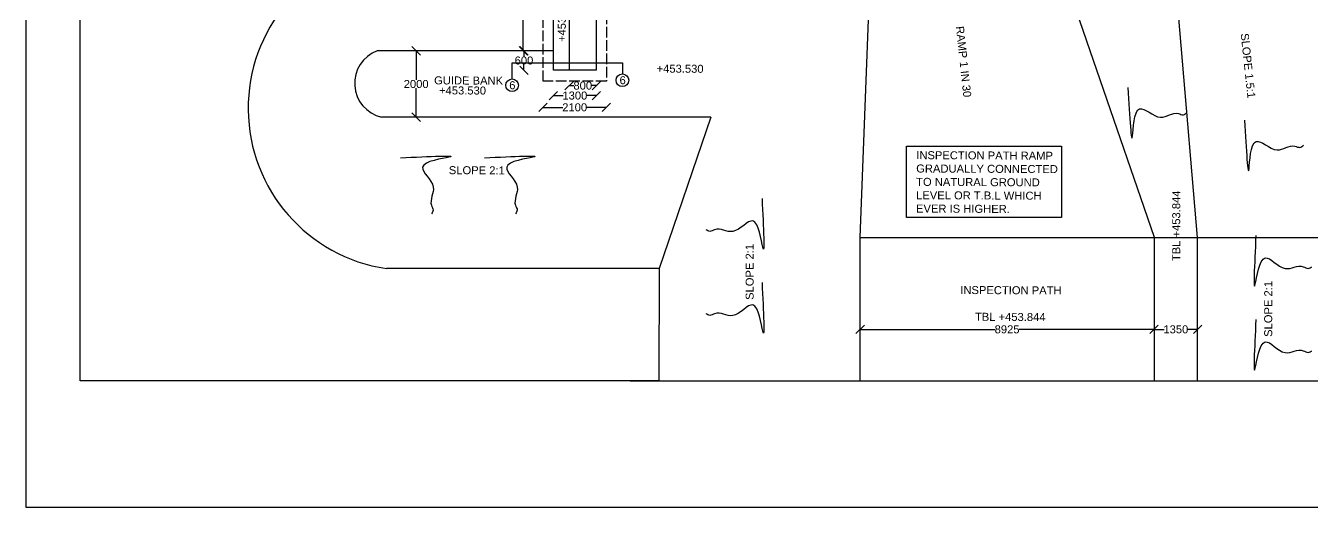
# Model space of a CAD drawing. Header units: millimetres. Extents: x 5124 to 7521686, y 2311 to 91894499.
# Drawn here: x 3753198 to 3767661, y 45931724 to 45937138 of the extents above; entities that cross this region are included whole.
import ezdxf

# ---------------------------------------------------------------- set-up
doc = ezdxf.new("R2010")
doc.units = ezdxf.units.MM
doc.header["$MEASUREMENT"] = 0
doc.linetypes.add('ACAD_ISO02W100', pattern=[15, 12, -3])
for name, color, linetype in [('DIMENSION', 7, 'Continuous'), ('DRAWING', 7, 'Continuous'), ('TEXT', 7, 'Continuous')]:
    doc.layers.add(name, color=color, linetype=linetype)
doc.styles.get("Standard").update_dxf_attribs({"font": 'arial.ttf', "height": 90})
doc.dimstyles.get("Standard").update_dxf_attribs({"dimtxt": 200, "dimasz": 110, "dimexe": 0.18, "dimexo": 0.0625, "dimgap": 0.09, "dimtad": 0, "dimtih": 1, "dimtoh": 1, "dimdec": 0, "dimzin": 0, "dimdsep": 46, "dimtxsty": 'Standard', "dimblk": 'OBLIQUE', "dimcen": 0.09, "dimse1": 1, "dimse2": 1, "dimadec": 0, "dimazin": 0, "dimtfac": 1, "dimtdec": 0, "dimtofl": 0, "dimtmove": 0, "dimatfit": 3, "dimfxl": 1, "dimtolj": 1, "dimtzin": 0, "dimarcsym": 0})

# ---------------------------------------------------------------- blocks, each defined once
blk = doc.blocks.new('_Oblique')
at = {"color": 0, "linetype": 'ByBlock', "lineweight": -2}
blk.add_line((-0.5, -0.5), (0.5, 0.5), dxfattribs=at)
blk = doc.blocks.new('*D192')
at = {"layer": 'Defpoints', "color": 0, "linetype": 'Continuous', "transparency": 16777216}
for p in [(3757587, 45936855), (3757622, 45936855), (3757622, 45936110)]:
    blk.add_point(p, dxfattribs=at)
at = {"layer": 'DIMENSION', "color": 0, "linetype": 'Continuous', "lineweight": -2, "transparency": 16777216}
for p, q in [((3757587, 45936855), (3757587, 45936529)), ((3757587, 45936110), (3757587, 45936436))]:
    blk.add_line(p, q, dxfattribs=at)
at = {"layer": 'DIMENSION', "color": 0, "linetype": 'Continuous', "lineweight": -2, "transparency": 16777216, "xscale": 95, "yscale": 95, "zscale": 95}
for p, rotation in [((3757587, 45936855), 90), ((3757587, 45936110), 270)]:
    blk.add_blockref('_Oblique', p, dxfattribs=dict(at, rotation=rotation))
at = {"layer": 'DIMENSION', "color": 0, "linetype": 'Continuous', "transparency": 16777216, "insert": (3757587, 45936482), "char_height": 90, "attachment_point": 5}
blk.add_mtext('\\A1;2000', dxfattribs=at)
blk = doc.blocks.new('*D193')
at = {"layer": 'Defpoints', "color": 0, "linetype": 'Continuous', "transparency": 16777216}
for p in [(3759013, 45936515), (3759725.5, 45936515), (3759725.5, 45936220)]:
    blk.add_point(p, dxfattribs=at)
at = {"layer": 'DIMENSION', "color": 0, "linetype": 'Continuous', "lineweight": -2, "transparency": 16777216}
for p, q in [((3759013, 45936220), (3759234.16, 45936220)), ((3759725.5, 45936220), (3759504.34, 45936220))]:
    blk.add_line(p, q, dxfattribs=at)
at = {"layer": 'DIMENSION', "color": 0, "linetype": 'Continuous', "lineweight": -2, "transparency": 16777216, "xscale": 95, "yscale": 95, "zscale": 95, "rotation": 180}
blk.add_blockref('_Oblique', (3759013, 45936220), dxfattribs=at)
at = {"layer": 'DIMENSION', "color": 0, "linetype": 'Continuous', "lineweight": -2, "transparency": 16777216, "xscale": 95, "yscale": 95, "zscale": 95}
blk.add_blockref('_Oblique', (3759725.5, 45936220), dxfattribs=at)
at = {"layer": 'DIMENSION', "color": 0, "linetype": 'Continuous', "transparency": 16777216, "insert": (3759369.25, 45936220), "char_height": 90, "attachment_point": 5}
blk.add_mtext('\\A1;2100', dxfattribs=at)
blk = doc.blocks.new('*D194')
at = {"layer": 'Defpoints', "color": 0, "linetype": 'Continuous', "transparency": 16777216}
for p in [(3759130, 45936637), (3759612, 45936637), (3759612, 45936352)]:
    blk.add_point(p, dxfattribs=at)
at = {"layer": 'DIMENSION', "color": 0, "linetype": 'Continuous', "lineweight": -2, "transparency": 16777216}
for p, q in [((3759130, 45936352), (3759241, 45936352)), ((3759612, 45936352), (3759501, 45936352))]:
    blk.add_line(p, q, dxfattribs=at)
at = {"layer": 'DIMENSION', "color": 0, "linetype": 'Continuous', "lineweight": -2, "transparency": 16777216, "xscale": 95, "yscale": 95, "zscale": 95, "rotation": 180}
blk.add_blockref('_Oblique', (3759130, 45936352), dxfattribs=at)
at = {"layer": 'DIMENSION', "color": 0, "linetype": 'Continuous', "lineweight": -2, "transparency": 16777216, "xscale": 95, "yscale": 95, "zscale": 95}
blk.add_blockref('_Oblique', (3759612, 45936352), dxfattribs=at)
at = {"layer": 'DIMENSION', "color": 0, "linetype": 'Continuous', "transparency": 16777216, "insert": (3759371, 45936352), "char_height": 90, "attachment_point": 5}
blk.add_mtext('\\A1;1300', dxfattribs=at)
blk = doc.blocks.new('*D195')
at = {"layer": 'Defpoints', "color": 0, "linetype": 'Continuous', "transparency": 16777216}
for p in [(3759307, 45936637), (3759612, 45936637), (3759612, 45936464)]:
    blk.add_point(p, dxfattribs=at)
at = {"layer": 'DIMENSION', "color": 0, "linetype": 'Continuous', "lineweight": -2, "transparency": 16777216}
for p, q in [((3759307, 45936464), (3759360, 45936464)), ((3759612, 45936464), (3759559, 45936464))]:
    blk.add_line(p, q, dxfattribs=at)
at = {"layer": 'DIMENSION', "color": 0, "linetype": 'Continuous', "lineweight": -2, "transparency": 16777216, "xscale": 95, "yscale": 95, "zscale": 95, "rotation": 180}
blk.add_blockref('_Oblique', (3759307, 45936464), dxfattribs=at)
at = {"layer": 'DIMENSION', "color": 0, "linetype": 'Continuous', "lineweight": -2, "transparency": 16777216, "xscale": 95, "yscale": 95, "zscale": 95}
blk.add_blockref('_Oblique', (3759612, 45936464), dxfattribs=at)
at = {"layer": 'DIMENSION', "color": 0, "linetype": 'Continuous', "transparency": 16777216, "insert": (3759460, 45936464), "char_height": 90, "attachment_point": 5}
blk.add_mtext('\\A1;800', dxfattribs=at)
blk = doc.blocks.new('*D196')
at = {"layer": 'Defpoints', "color": 0, "linetype": 'Continuous', "transparency": 16777216}
for p in [(3758799, 45936855), (3759130, 45936855), (3759130, 45936637)]:
    blk.add_point(p, dxfattribs=at)
at = {"layer": 'DIMENSION', "color": 0, "linetype": 'Continuous', "lineweight": -2, "transparency": 16777216}
for p, q in [((3758799, 45936855), (3758799, 45936792)), ((3758799, 45936637), (3758799, 45936700))]:
    blk.add_line(p, q, dxfattribs=at)
at = {"layer": 'DIMENSION', "color": 0, "linetype": 'Continuous', "lineweight": -2, "transparency": 16777216, "xscale": 95, "yscale": 95, "zscale": 95}
for p, rotation in [((3758799, 45936855), 90), ((3758799, 45936637), 270)]:
    blk.add_blockref('_Oblique', p, dxfattribs=dict(at, rotation=rotation))
at = {"layer": 'DIMENSION', "color": 0, "linetype": 'Continuous', "transparency": 16777216, "insert": (3758799, 45936746), "char_height": 90, "attachment_point": 5}
blk.add_mtext('\\A1;600', dxfattribs=at)
blk = doc.blocks.new('*D197')
at = {"layer": 'Defpoints', "color": 0, "linetype": 'Continuous', "transparency": 16777216}
for p in [(3758791, 45938006), (3758799, 45938006), (3758799, 45936855)]:
    blk.add_point(p, dxfattribs=at)
at = {"layer": 'DIMENSION', "color": 0, "linetype": 'Continuous', "lineweight": -2, "transparency": 16777216}
for p, q in [((3758791, 45938006), (3758791, 45937476)), ((3758791, 45936855), (3758791, 45937384))]:
    blk.add_line(p, q, dxfattribs=at)
at = {"layer": 'DIMENSION', "color": 0, "linetype": 'Continuous', "lineweight": -2, "transparency": 16777216, "xscale": 95, "yscale": 95, "zscale": 95}
for p, rotation in [((3758791, 45938006), 90), ((3758791, 45936855), 270)]:
    blk.add_blockref('_Oblique', p, dxfattribs=dict(at, rotation=rotation))
at = {"layer": 'DIMENSION', "color": 0, "linetype": 'Continuous', "transparency": 16777216, "insert": (3758791, 45937430), "char_height": 90, "attachment_point": 5}
blk.add_mtext('\\A1;3150', dxfattribs=at)
blk = doc.blocks.new('*D210')
at = {"layer": 'Defpoints', "color": 0, "linetype": 'Continuous', "transparency": 16777216}
for p in [(3762578, 45933724), (3765882, 45933724), (3765882, 45933724)]:
    blk.add_point(p, dxfattribs=at)
at = {"layer": 'DIMENSION', "color": 0, "linetype": 'Continuous', "lineweight": -2, "transparency": 16777216}
for p, q in [((3762578, 45933724), (3764095, 45933724)), ((3765882, 45933724), (3764365, 45933724))]:
    blk.add_line(p, q, dxfattribs=at)
at = {"layer": 'DIMENSION', "color": 0, "linetype": 'Continuous', "lineweight": -2, "transparency": 16777216, "xscale": 95, "yscale": 95, "zscale": 95, "rotation": 180}
blk.add_blockref('_Oblique', (3762578, 45933724), dxfattribs=at)
at = {"layer": 'DIMENSION', "color": 0, "linetype": 'Continuous', "lineweight": -2, "transparency": 16777216, "xscale": 95, "yscale": 95, "zscale": 95}
blk.add_blockref('_Oblique', (3765882, 45933724), dxfattribs=at)
at = {"layer": 'DIMENSION', "color": 0, "linetype": 'Continuous', "transparency": 16777216, "insert": (3764230, 45933724), "char_height": 90, "attachment_point": 5}
blk.add_mtext('\\A1;8925', dxfattribs=at)
blk = doc.blocks.new('*D211')
at = {"layer": 'Defpoints', "color": 0, "linetype": 'Continuous', "transparency": 16777216}
for p in [(3766372, 45945834), (3765882, 45933724), (3766372, 45933724)]:
    blk.add_point(p, dxfattribs=at)
at = {"layer": 'DIMENSION', "color": 0, "linetype": 'Continuous', "lineweight": -2, "transparency": 16777216}
for p, q in [((3765882, 45933724), (3765997, 45933724)), ((3766372, 45933724), (3766257, 45933724))]:
    blk.add_line(p, q, dxfattribs=at)
at = {"layer": 'DIMENSION', "color": 0, "linetype": 'Continuous', "lineweight": -2, "transparency": 16777216, "xscale": 95, "yscale": 95, "zscale": 95, "rotation": 180}
blk.add_blockref('_Oblique', (3765882, 45933724), dxfattribs=at)
at = {"layer": 'DIMENSION', "color": 0, "linetype": 'Continuous', "lineweight": -2, "transparency": 16777216, "xscale": 95, "yscale": 95, "zscale": 95}
blk.add_blockref('_Oblique', (3766372, 45933724), dxfattribs=at)
at = {"layer": 'DIMENSION', "color": 0, "linetype": 'Continuous', "transparency": 16777216, "insert": (3766127, 45933724), "char_height": 90, "attachment_point": 5}
blk.add_mtext('\\A1;1350', dxfattribs=at)

msp = doc.modelspace()

# ---------------------------------------------------------------- linework, layer by layer
at = {"layer": 'DIMENSION', "linetype": 'Continuous'}
msp.add_lwpolyline([(3758666, 45936539.5), (3758666, 45936719.5), (3759906, 45936719.5), (3759906, 45936596)], dxfattribs=at)
for centre in [(3759906, 45936525), (3758666, 45936468.5)]:
    msp.add_circle(centre, 71, dxfattribs=at)
at = {"layer": 'DRAWING', "linetype": 'Continuous'}
for points in [[(3796289, 45955344.5), (3753198, 45955344.5), (3753198, 45931724), (3796289, 45931724)], [(3763099, 45935784), (3764840, 45935784), (3764840, 45934980.5), (3763099, 45934980.5)]]:
    msp.add_lwpolyline(points, close=True, dxfattribs=at)
for points in [[(3760319.5, 45934407.5), (3760314, 45933146), (3753810.5, 45933146), (3753810.5, 45939781.5)], [(3762719, 45938415), (3759612, 45937659), (3759612, 45936637), (3759130, 45936637), (3759130, 45938005.5), (3762713.5, 45939189)], [(3766371.5, 45933146), (3766371.5, 45934756), (3766001.5, 45939077)], [(3762713.5, 45938993.5), (3759307, 45937872.5), (3759307, 45936637)], [(3764587, 45938528.5), (3765882, 45934759), (3765882, 45933136.5)], [(3762578.5, 45933146), (3762578.5, 45934756), (3762713.5, 45938287.5)], [(3759130, 45936855), (3757150, 45936855)], [(3760901, 45936110), (3760319.5, 45934407.5), (3757254, 45934407.5)], [(3762578.5, 45934756), (3776190, 45934756)], [(3759993, 45933146), (3770085, 45933146), (3770121.5, 45933146)]]:
    msp.add_lwpolyline(points, dxfattribs=at)
at = {"layer": 'DRAWING', "linetype": 'ACAD_ISO02W100', "ltscale": 10}
msp.add_lwpolyline([(3766279, 45939781.5), (3766279, 45938971), (3765837.5, 45938971), (3765837.5, 45938344), (3764468, 45938344), (3764468, 45938415), (3762822, 45938415), (3762822, 45938287.5), (3762713.5, 45938287.5), (3759725.5, 45937577), (3759725.5, 45936515), (3759013, 45936515), (3759013, 45938106.5), (3762616, 45939271), (3762616, 45939605.5), (3764693, 45939605.5), (3764693, 45939306.5), (3765123.5, 45939306.5), (3765123.5, 45939781.5)], dxfattribs=at)
at = {"layer": 'DRAWING', "linetype": 'Continuous'}
for centre, radius, start, end in [((3757520, 45936209.3), 1821.3, 99.51285, 261.60182), ((3757285, 45936489.5), 389.6, 110.2729, 256.94679)]:
    msp.add_arc(centre, radius, start, end, dxfattribs=at)
for points in [[(3765588.5, 45936441.5), (3765639.4, 45935898.3), (3765720, 45936203.6), (3765954.4, 45936108.4), (3766155.6, 45936150.5), (3766212.3, 45936137.4), (3766252, 45936160.8)], [(3766899, 45936074.4), (3766949.9, 45935531.2), (3767030.5, 45935836.5), (3767264.9, 45935741.3), (3767466.1, 45935783.3), (3767522.8, 45935770.3), (3767562.5, 45935793.6)], [(3757409.5, 45935652.5), (3757955, 45935659.5), (3757660, 45935547), (3757779.5, 45935324), (3757759, 45935119.5), (3757778, 45935064.5), (3757759, 45935022.5)], [(3758354, 45935652.5), (3758899.5, 45935659.5), (3758604.5, 45935547), (3758724, 45935324), (3758703.5, 45935119.5), (3758722.5, 45935064.5), (3758703.5, 45935022.5)], [(3761475.5, 45935194), (3761482.5, 45934648.5), (3761370, 45934943.5), (3761147, 45934824), (3760942.5, 45934844.5), (3760887.5, 45934825.5), (3760845.5, 45934844.5)], [(3767027, 45934778), (3767020, 45934232.5), (3767132.5, 45934527.5), (3767355.5, 45934408), (3767560, 45934428.5), (3767615, 45934409.5), (3767657, 45934428.5)], [(3761475.5, 45934249.5), (3761482.5, 45933704), (3761370, 45933999), (3761147, 45933879.5), (3760942.5, 45933900), (3760887.5, 45933881), (3760845.5, 45933900)], [(3767027, 45933833.5), (3767020, 45933288), (3767132.5, 45933583), (3767355.5, 45933463.5), (3767560, 45933484), (3767615, 45933465), (3767657, 45933484)]]:
    msp.add_spline(points, degree=3, dxfattribs=at)
at = {"layer": 'TEXT', "linetype": 'Continuous'}
msp.add_lwpolyline([(3760901, 45936110), (3757197, 45936110)], dxfattribs=at)

# ---------------------------------------------------------------- texts
for s, rotation, p in [('+453.530', 90, (3759269.6, 45936954.8)), ('GUIDE BANK', 359.74924, (3757788.6, 45936478.4)), ('6', 359.74924, (3759873.2, 45936480.1)), ('+453.530', 359.74924, (3760290, 45936610.6)), ('+453.530', 359.74924, (3757844.1, 45936366.2)), ('6', 359.74924, (3758633.2, 45936423.6))]:
    msp.add_text(s, height=90, rotation=rotation, dxfattribs=at).set_placement(p)
at = {"layer": 'TEXT', "linetype": 'Continuous', "char_height": 90, "width": 2139.072}
for s, insert, attachment_point, rotation in [('RAMP 1 IN 30', (3763744.1, 45937137.8), 1, 276.08444), (' SLOPE 1.5:1', (3766941.5, 45937092.9), 1, 276.08444), ('INSPECTION PATH RAMP\\PGRADUALLY CONNECTED \\PTO NATURAL GROUND\\PLEVEL OR T.B.L WHICH \\PEVER IS HIGHER.', (3763206.2, 45935036.3), 7, 359.74924), (' SLOPE 2:1', (3757919.2, 45935467.8), 7, 359.74924), ('TBL +453.844', (3766086.5, 45935285), 3, 90), (' SLOPE 2:1', (3761290.8, 45934684.3), 3, 90), (' SLOPE 2:1', (3767211.7, 45934268.3), 9, 90), ('\\pi511.12;INSPECTION PATH\\P\\pi1069.5;\\P\\pi677.34;TBL +453.844', (3763191.4, 45933822.4), 7, 359.74924)]:
    msp.add_mtext(s, dxfattribs=dict(at, insert=insert, attachment_point=attachment_point, rotation=rotation))

# ---------------------------------------------------------------- dimensions: what is measured, and where the dimension line sits
at = {"layer": 'DIMENSION', "linetype": 'Continuous'}
for base, p1, p2, text, picture, middle in [((3766371.5, 45933724.5), (3765882, 45933724.5), (3766371.5, 45945834), '1350', '*D211', (3766126.8, 45933724.5)), ((3759612, 45936351.5), (3759130, 45936637), (3759612, 45936637), '1300', '*D194', (3759371, 45936351.5)), ((3759612, 45936463.5), (3759307, 45936637), (3759612, 45936637), '800', '*D195', (3759459.5, 45936463.5)), ((3759725.5, 45936220), (3759013, 45936515), (3759725.5, 45936515), '2100', '*D193', (3759369.2, 45936220)), ((3765882, 45933724.5), (3762578.5, 45933724.5), (3765882, 45933724.5), '8925', '*D210', (3764230.2, 45933724.5))]:
    dim = msp.add_linear_dim(base=base, p1=p1, p2=p2, text=text, dimstyle='Standard', override={"dimasz": 95, "dimarcsym": 1}, dxfattribs=at)
    dim.commit()
    dim.dimension.update_dxf_attribs({"geometry": picture, "text_midpoint": middle})
for base, p1, p2, text, picture, middle in [((3758791, 45938005.5), (3758799, 45936855), (3758799, 45938005.5), '3150', '*D197', (3758791, 45937430.2)), ((3757587.5, 45936855), (3757622.5, 45936110), (3757622.5, 45936855), '2000', '*D192', (3757587.5, 45936482.5)), ((3758799, 45936855), (3759130, 45936637), (3759130, 45936855), '600', '*D196', (3758799, 45936746))]:
    dim = msp.add_linear_dim(base=base, p1=p1, p2=p2, angle=270, text=text, dimstyle='Standard', override={"dimasz": 95, "dimarcsym": 1}, dxfattribs=at)
    dim.commit()
    dim.dimension.update_dxf_attribs({"geometry": picture, "text_midpoint": middle})

doc.saveas('drawing.dxf')
